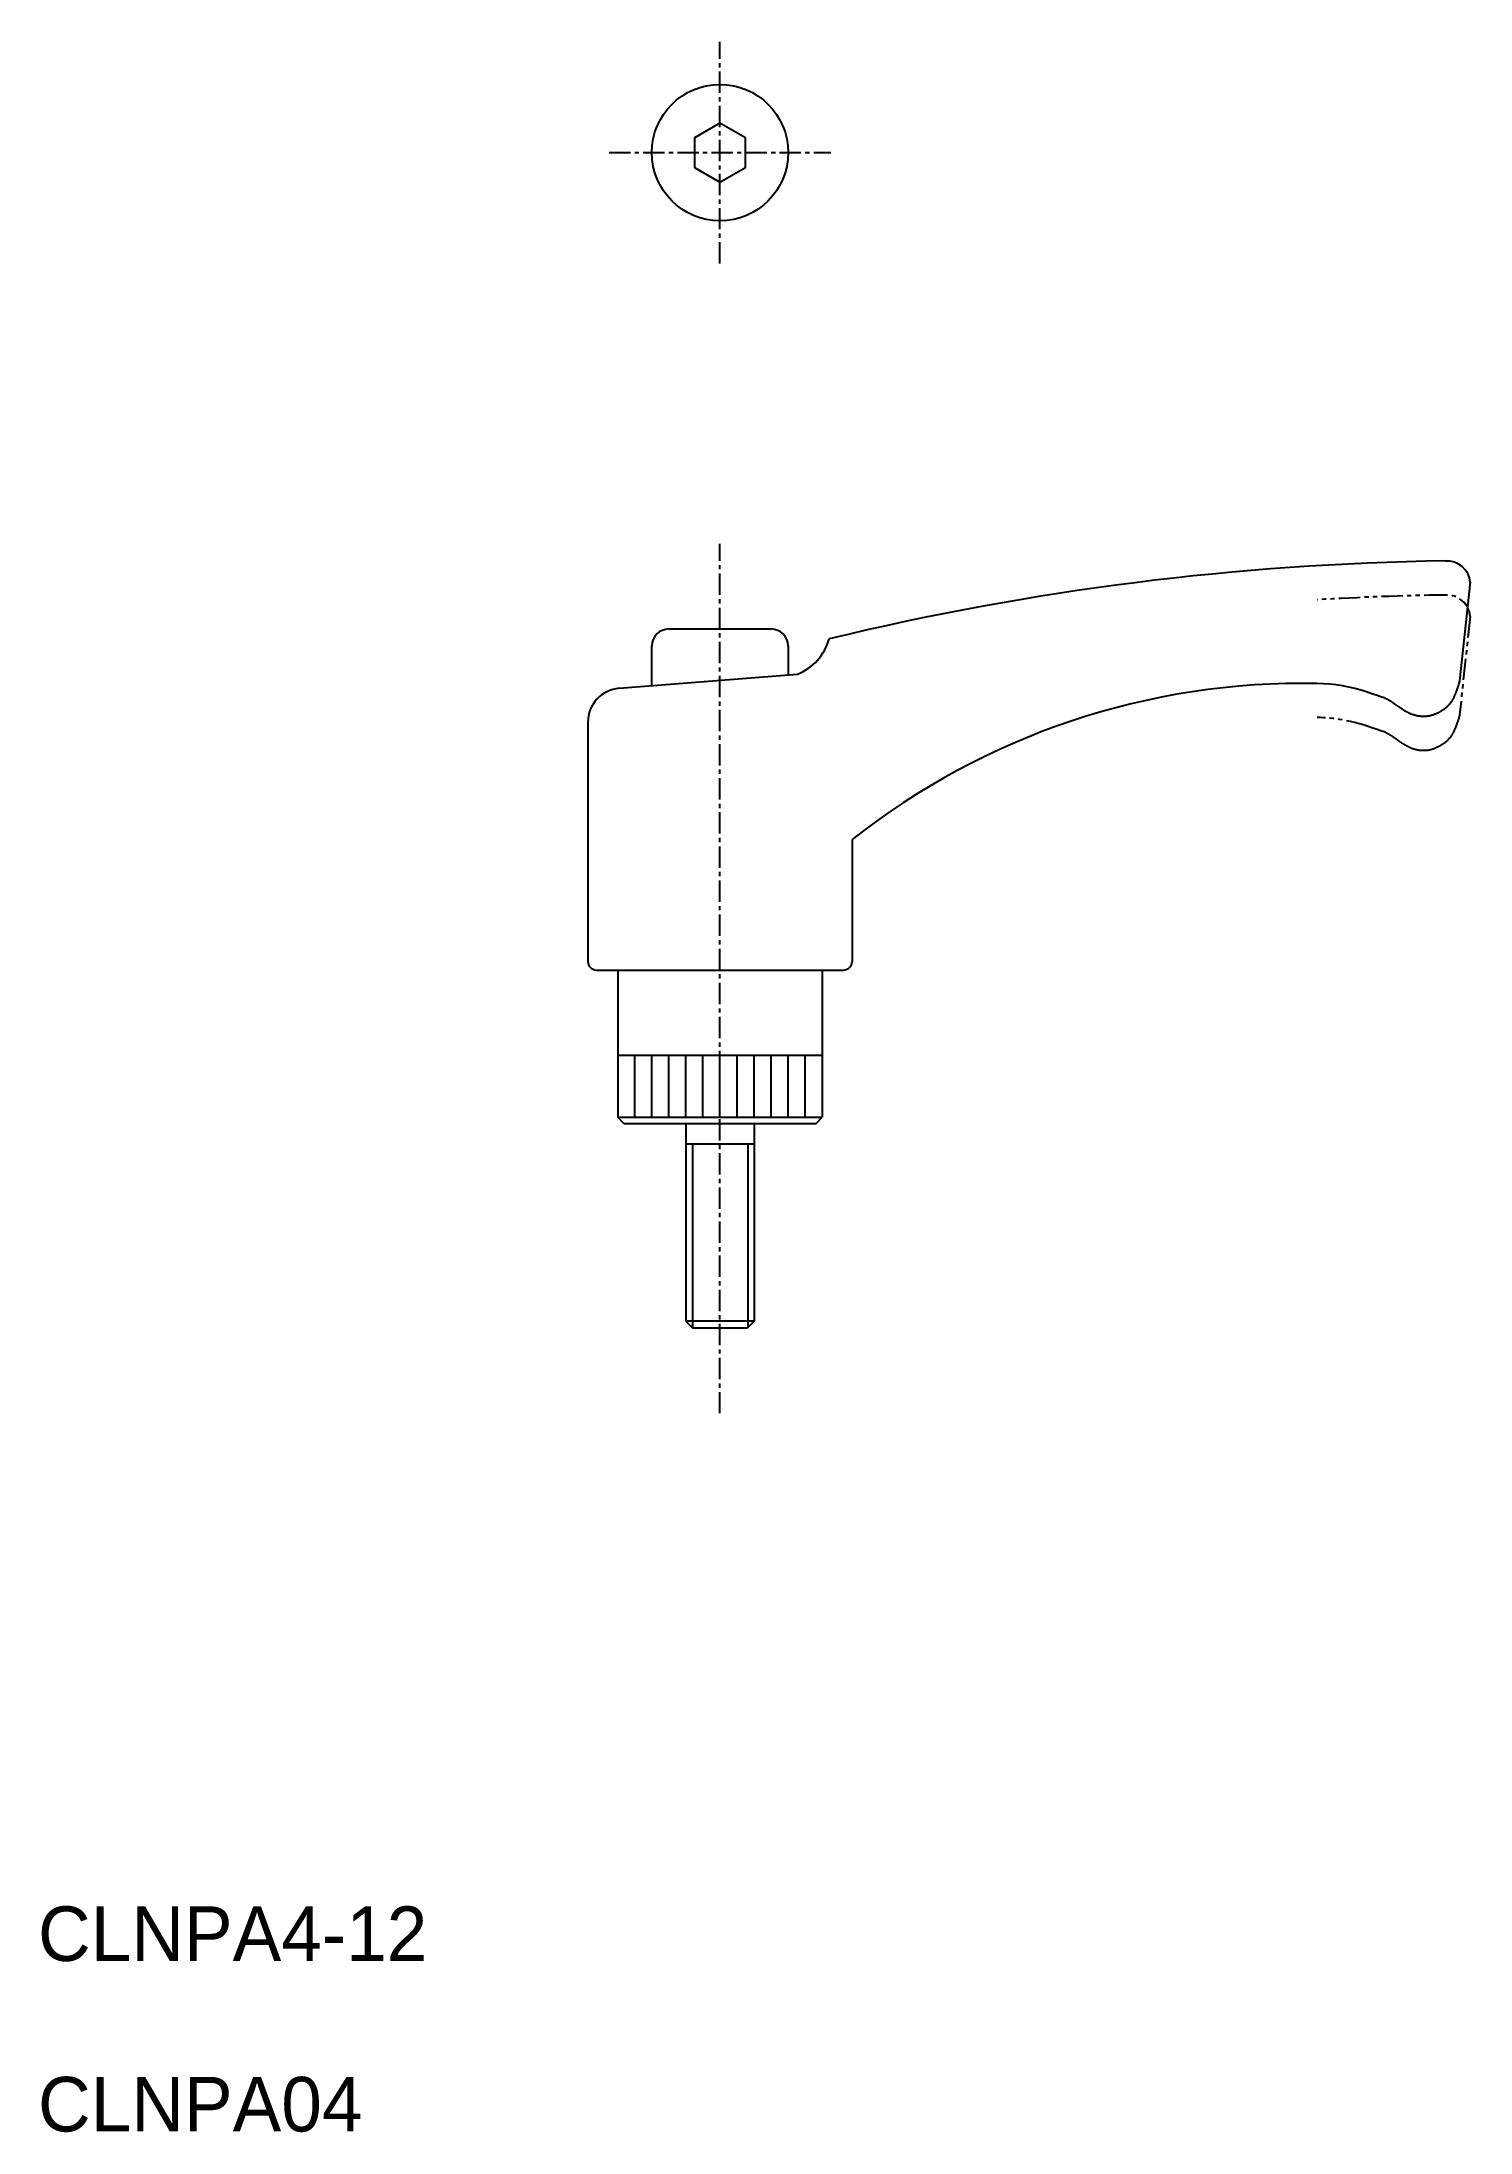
# Model space of a CAD drawing. Extents: x -4032 to -3948, y -904 to -781.
import ezdxf

# ---------------------------------------------------------------- set-up
doc = ezdxf.new("R2010")
doc.units = 0
doc.linetypes.add('CENTER', pattern=[2, 1.25, -0.25, 0.25, -0.25])
doc.linetypes.add('PHANTOM', pattern=[2.5, 1.25, -0.25, 0.25, -0.25, 0.25, -0.25])
doc.layers.get('0').update_dxf_attribs({"linetype": 'CONTINUOUS'})
doc.layers.add('CENTER', color=1, linetype='CENTER')

msp = doc.modelspace()

# ---------------------------------------------------------------- linework, layer by layer
at = {"color": 7, "linetype": 'CONTINUOUS'}
for p, q in [((-3948.14, -812.62), (-3948.76, -818.4)), ((-3996.14, -818.68), (-3996.14, -816.36)), ((-3995.14, -815.36), (-3989.14, -815.36)), ((-3988.14, -816.36), (-3988.14, -818.04)), ((-3998.05, -818.84), (-3987.59, -818)), ((-3999.89, -820.83), (-3999.89, -834.86)), ((-3984.39, -827.71), (-3984.39, -834.86)), ((-3999.39, -835.36), (-3984.89, -835.36)), ((-3998.14, -835.36), (-3998.14, -844)), ((-3986.14, -835.36), (-3986.14, -844)), ((-3998.14, -840.36), (-3986.14, -840.36)), ((-3997.77, -844.36), (-3998.14, -844)), ((-3998.14, -844), (-3986.14, -844)), ((-3997.77, -844.36), (-3986.5, -844.36)), ((-3994.14, -844.36), (-3994.14, -855.96)), ((-3990.14, -844.36), (-3990.14, -855.96)), ((-3986.5, -844.36), (-3986.14, -844)), ((-3994.14, -845.56), (-3990.14, -845.56)), ((-3994.14, -855.96), (-3993.74, -856.36)), ((-3990.14, -855.96), (-3994.14, -855.96)), ((-3990.54, -856.36), (-3993.74, -856.36)), ((-3990.14, -855.96), (-3990.54, -856.36))]:
    msp.add_line(p, q, dxfattribs=at)
at = {"color": 3, "linetype": 'PHANTOM'}
msp.add_line((-3948.14, -814.62), (-3948.76, -820.4), dxfattribs=at)
at = {"color": 3, "linetype": 'CONTINUOUS'}
for p, q in [((-3997.14, -844), (-3997.14, -840.36)), ((-3996.14, -844), (-3996.14, -840.36)), ((-3995.14, -844), (-3995.14, -840.36)), ((-3994.14, -844), (-3994.14, -840.36)), ((-3993.14, -844), (-3993.14, -840.36)), ((-3992.14, -844), (-3992.14, -840.36)), ((-3991.14, -844), (-3991.14, -840.36)), ((-3990.14, -844), (-3990.14, -840.36)), ((-3989.14, -844), (-3989.14, -840.36)), ((-3988.14, -844), (-3988.14, -840.36)), ((-3987.14, -844), (-3987.14, -840.36)), ((-3993.76, -845.56), (-3993.76, -856.34)), ((-3990.51, -845.56), (-3990.51, -856.34))]:
    msp.add_line(p, q, dxfattribs=at)
at = {"color": 7, "linetype": 'CONTINUOUS'}
msp.add_lwpolyline([(-3990.64, -786.56), (-3992.14, -785.69), (-3993.64, -786.56), (-3993.64, -788.29), (-3992.14, -789.15), (-3990.64, -788.29)], close=True, dxfattribs=at)
at = {"color": 7}
msp.add_polyline3d([(-3948.76, -818.4, 0), (-3948.76, -818.4, 0), (-3948.76, -818.41, 0), (-3948.76, -818.41, 0), (-3948.76, -818.42, 0), (-3948.76, -818.42, 0), (-3948.77, -818.43, 0), (-3948.77, -818.44, 0), (-3948.77, -818.45, 0), (-3948.78, -818.46, 0), (-3948.78, -818.48, 0), (-3948.78, -818.49, 0), (-3948.79, -818.5, 0), (-3948.79, -818.52, 0), (-3948.8, -818.54, 0), (-3948.8, -818.55, 0), (-3948.81, -818.57, 0), (-3948.81, -818.59, 0), (-3948.82, -818.61, 0), (-3948.83, -818.64, 0), (-3948.83, -818.66, 0), (-3948.84, -818.68, 0), (-3948.85, -818.7, 0), (-3948.86, -818.73, 0), (-3948.86, -818.75, 0), (-3948.87, -818.78, 0), (-3948.88, -818.8, 0), (-3948.89, -818.83, 0), (-3948.9, -818.85, 0), (-3948.91, -818.88, 0), (-3948.92, -818.91, 0), (-3948.92, -818.93, 0), (-3948.93, -818.96, 0), (-3948.94, -818.99, 0), (-3948.95, -819.01, 0), (-3948.96, -819.04, 0), (-3948.97, -819.07, 0), (-3948.98, -819.09, 0), (-3948.99, -819.12, 0), (-3949, -819.14, 0), (-3949.01, -819.17, 0), (-3949.02, -819.2, 0), (-3949.03, -819.22, 0), (-3949.05, -819.25, 0), (-3949.06, -819.27, 0), (-3949.07, -819.3, 0), (-3949.08, -819.32, 0), (-3949.09, -819.34, 0), (-3949.1, -819.37, 0), (-3949.11, -819.39, 0), (-3949.12, -819.41, 0), (-3949.13, -819.43, 0), (-3949.14, -819.45, 0), (-3949.15, -819.47, 0), (-3949.17, -819.5, 0), (-3949.18, -819.51, 0), (-3949.19, -819.53, 0), (-3949.2, -819.55, 0), (-3949.21, -819.57, 0), (-3949.22, -819.59, 0), (-3949.23, -819.61, 0), (-3949.25, -819.63, 0), (-3949.26, -819.65, 0), (-3949.27, -819.66, 0), (-3949.28, -819.68, 0), (-3949.29, -819.7, 0), (-3949.31, -819.71, 0), (-3949.32, -819.73, 0), (-3949.33, -819.75, 0), (-3949.34, -819.76, 0), (-3949.36, -819.78, 0), (-3949.37, -819.79, 0), (-3949.38, -819.81, 0), (-3949.4, -819.82, 0), (-3949.41, -819.84, 0), (-3949.42, -819.85, 0), (-3949.44, -819.87, 0), (-3949.45, -819.88, 0), (-3949.46, -819.89, 0), (-3949.48, -819.91, 0), (-3949.49, -819.92, 0), (-3949.5, -819.93, 0), (-3949.52, -819.95, 0), (-3949.53, -819.96, 0), (-3949.55, -819.97, 0), (-3949.56, -819.98, 0), (-3949.58, -819.99, 0), (-3949.59, -820.01, 0), (-3949.61, -820.02, 0), (-3949.62, -820.03, 0), (-3949.64, -820.04, 0), (-3949.65, -820.05, 0), (-3949.67, -820.07, 0), (-3949.68, -820.08, 0), (-3949.7, -820.09, 0), (-3949.72, -820.1, 0), (-3949.73, -820.11, 0), (-3949.75, -820.12, 0), (-3949.77, -820.13, 0), (-3949.78, -820.14, 0), (-3949.8, -820.15, 0), (-3949.82, -820.16, 0), (-3949.83, -820.18, 0), (-3949.85, -820.19, 0), (-3949.87, -820.2, 0), (-3949.89, -820.21, 0), (-3949.9, -820.22, 0), (-3949.92, -820.23, 0), (-3949.94, -820.24, 0), (-3949.96, -820.25, 0), (-3949.98, -820.26, 0), (-3950, -820.27, 0), (-3950.01, -820.28, 0), (-3950.03, -820.29, 0), (-3950.05, -820.29, 0), (-3950.07, -820.3, 0), (-3950.09, -820.31, 0), (-3950.11, -820.32, 0), (-3950.13, -820.33, 0), (-3950.15, -820.34, 0), (-3950.17, -820.35, 0), (-3950.19, -820.35, 0), (-3950.21, -820.36, 0), (-3950.23, -820.37, 0), (-3950.25, -820.38, 0), (-3950.27, -820.39, 0), (-3950.29, -820.39, 0), (-3950.31, -820.4, 0), (-3950.33, -820.41, 0), (-3950.35, -820.41, 0), (-3950.37, -820.42, 0), (-3950.39, -820.42, 0), (-3950.41, -820.43, 0), (-3950.43, -820.44, 0), (-3950.45, -820.44, 0), (-3950.47, -820.45, 0), (-3950.49, -820.45, 0), (-3950.51, -820.46, 0), (-3950.53, -820.46, 0), (-3950.55, -820.47, 0), (-3950.57, -820.47, 0), (-3950.59, -820.47, 0), (-3950.61, -820.48, 0), (-3950.63, -820.48, 0), (-3950.66, -820.48, 0), (-3950.68, -820.48, 0), (-3950.7, -820.49, 0), (-3950.72, -820.49, 0), (-3950.74, -820.49, 0), (-3950.76, -820.49, 0), (-3950.78, -820.49, 0), (-3950.8, -820.49, 0), (-3950.82, -820.5, 0), (-3950.85, -820.5, 0), (-3950.87, -820.5, 0), (-3950.89, -820.5, 0), (-3950.91, -820.5, 0), (-3950.93, -820.49, 0), (-3950.95, -820.49, 0), (-3950.97, -820.49, 0), (-3950.99, -820.49, 0), (-3951.01, -820.49, 0), (-3951.03, -820.49, 0), (-3951.06, -820.49, 0), (-3951.08, -820.48, 0), (-3951.1, -820.48, 0), (-3951.12, -820.48, 0), (-3951.14, -820.48, 0), (-3951.16, -820.47, 0), (-3951.18, -820.47, 0), (-3951.2, -820.47, 0), (-3951.22, -820.46, 0), (-3951.24, -820.46, 0), (-3951.26, -820.45, 0), (-3951.28, -820.45, 0), (-3951.3, -820.44, 0), (-3951.33, -820.44, 0), (-3951.35, -820.43, 0), (-3951.37, -820.43, 0), (-3951.39, -820.42, 0), (-3951.41, -820.42, 0), (-3951.43, -820.41, 0), (-3951.45, -820.4, 0), (-3951.47, -820.4, 0), (-3951.49, -820.39, 0), (-3951.51, -820.39, 0), (-3951.53, -820.38, 0), (-3951.55, -820.37, 0), (-3951.57, -820.36, 0), (-3951.59, -820.36, 0), (-3951.61, -820.35, 0), (-3951.62, -820.34, 0), (-3951.64, -820.33, 0), (-3951.66, -820.33, 0), (-3951.68, -820.32, 0), (-3951.7, -820.31, 0), (-3951.72, -820.3, 0), (-3951.74, -820.29, 0), (-3951.76, -820.28, 0), (-3951.78, -820.27, 0), (-3951.8, -820.26, 0), (-3951.81, -820.25, 0), (-3951.83, -820.24, 0), (-3951.85, -820.23, 0), (-3951.87, -820.22, 0), (-3951.89, -820.21, 0), (-3951.91, -820.2, 0), (-3951.92, -820.19, 0), (-3951.94, -820.18, 0), (-3951.96, -820.17, 0), (-3951.98, -820.16, 0), (-3952, -820.15, 0), (-3952.01, -820.14, 0), (-3952.03, -820.13, 0), (-3952.05, -820.12, 0), (-3952.07, -820.1, 0), (-3952.08, -820.09, 0), (-3952.1, -820.08, 0), (-3952.12, -820.07, 0), (-3952.14, -820.06, 0), (-3952.16, -820.05, 0), (-3952.17, -820.03, 0), (-3952.19, -820.02, 0), (-3952.21, -820.01, 0), (-3952.22, -820, 0), (-3952.24, -819.99, 0), (-3952.26, -819.97, 0), (-3952.28, -819.96, 0), (-3952.29, -819.95, 0), (-3952.31, -819.94, 0), (-3952.33, -819.93, 0), (-3952.35, -819.91, 0), (-3952.36, -819.9, 0), (-3952.38, -819.89, 0), (-3952.4, -819.88, 0), (-3952.41, -819.87, 0), (-3952.43, -819.85, 0), (-3952.45, -819.84, 0), (-3952.47, -819.83, 0), (-3952.48, -819.82, 0), (-3952.5, -819.8, 0), (-3952.52, -819.79, 0), (-3952.53, -819.78, 0), (-3952.55, -819.77, 0), (-3952.57, -819.76, 0), (-3952.59, -819.74, 0), (-3952.6, -819.73, 0), (-3952.62, -819.72, 0), (-3952.64, -819.71, 0), (-3952.65, -819.7, 0), (-3952.67, -819.69, 0), (-3952.69, -819.67, 0), (-3952.71, -819.66, 0), (-3952.72, -819.65, 0), (-3952.74, -819.64, 0), (-3952.76, -819.63, 0), (-3952.78, -819.62, 0), (-3952.79, -819.61, 0), (-3952.81, -819.59, 0), (-3952.83, -819.59, 0), (-3952.85, -819.57, 0), (-3952.86, -819.56, 0), (-3952.88, -819.55, 0), (-3952.9, -819.54, 0), (-3952.92, -819.53, 0), (-3952.93, -819.52, 0), (-3952.95, -819.51, 0), (-3952.97, -819.5, 0), (-3952.99, -819.49, 0), (-3953.01, -819.48, 0), (-3953.02, -819.47, 0), (-3953.04, -819.47, 0), (-3953.06, -819.46, 0), (-3953.08, -819.45, 0), (-3953.1, -819.44, 0), (-3953.12, -819.43, 0), (-3953.13, -819.42, 0), (-3953.15, -819.41, 0), (-3953.17, -819.4, 0), (-3953.19, -819.4, 0), (-3953.21, -819.39, 0), (-3953.23, -819.38, 0), (-3953.26, -819.37, 0), (-3953.33, -819.35, 0), (-3953.43, -819.31, 0), (-3953.6, -819.26, 0), (-3953.84, -819.18, 0), (-3954.18, -819.06, 0)], dxfattribs=at)
at = {"color": 3, "linetype": 'PHANTOM'}
msp.add_polyline3d([(-3948.76, -820.4, 0), (-3948.76, -820.4, 0), (-3948.76, -820.41, 0), (-3948.76, -820.41, 0), (-3948.76, -820.42, 0), (-3948.76, -820.42, 0), (-3948.77, -820.43, 0), (-3948.77, -820.44, 0), (-3948.77, -820.45, 0), (-3948.78, -820.46, 0), (-3948.78, -820.48, 0), (-3948.78, -820.49, 0), (-3948.79, -820.5, 0), (-3948.79, -820.52, 0), (-3948.8, -820.54, 0), (-3948.8, -820.55, 0), (-3948.81, -820.57, 0), (-3948.81, -820.59, 0), (-3948.82, -820.62, 0), (-3948.83, -820.64, 0), (-3948.83, -820.66, 0), (-3948.84, -820.68, 0), (-3948.85, -820.7, 0), (-3948.86, -820.73, 0), (-3948.86, -820.75, 0), (-3948.87, -820.78, 0), (-3948.88, -820.8, 0), (-3948.89, -820.83, 0), (-3948.9, -820.85, 0), (-3948.91, -820.88, 0), (-3948.92, -820.91, 0), (-3948.92, -820.93, 0), (-3948.93, -820.96, 0), (-3948.94, -820.99, 0), (-3948.95, -821.01, 0), (-3948.96, -821.04, 0), (-3948.97, -821.07, 0), (-3948.98, -821.09, 0), (-3948.99, -821.12, 0), (-3949, -821.14, 0), (-3949.01, -821.17, 0), (-3949.02, -821.2, 0), (-3949.03, -821.22, 0), (-3949.05, -821.25, 0), (-3949.06, -821.27, 0), (-3949.07, -821.3, 0), (-3949.08, -821.32, 0), (-3949.09, -821.34, 0), (-3949.1, -821.37, 0), (-3949.11, -821.39, 0), (-3949.12, -821.41, 0), (-3949.13, -821.43, 0), (-3949.14, -821.45, 0), (-3949.15, -821.47, 0), (-3949.17, -821.49, 0), (-3949.18, -821.51, 0), (-3949.19, -821.53, 0), (-3949.2, -821.55, 0), (-3949.21, -821.57, 0), (-3949.22, -821.59, 0), (-3949.23, -821.61, 0), (-3949.25, -821.63, 0), (-3949.26, -821.65, 0), (-3949.27, -821.66, 0), (-3949.28, -821.68, 0), (-3949.29, -821.7, 0), (-3949.31, -821.71, 0), (-3949.32, -821.73, 0), (-3949.33, -821.75, 0), (-3949.34, -821.76, 0), (-3949.36, -821.78, 0), (-3949.37, -821.79, 0), (-3949.38, -821.81, 0), (-3949.4, -821.82, 0), (-3949.41, -821.84, 0), (-3949.42, -821.85, 0), (-3949.44, -821.87, 0), (-3949.45, -821.88, 0), (-3949.46, -821.89, 0), (-3949.48, -821.91, 0), (-3949.49, -821.92, 0), (-3949.5, -821.93, 0), (-3949.52, -821.95, 0), (-3949.53, -821.96, 0), (-3949.55, -821.97, 0), (-3949.56, -821.98, 0), (-3949.58, -822, 0), (-3949.59, -822.01, 0), (-3949.61, -822.02, 0), (-3949.62, -822.03, 0), (-3949.64, -822.04, 0), (-3949.65, -822.05, 0), (-3949.67, -822.07, 0), (-3949.68, -822.08, 0), (-3949.7, -822.09, 0), (-3949.72, -822.1, 0), (-3949.73, -822.11, 0), (-3949.75, -822.12, 0), (-3949.77, -822.13, 0), (-3949.78, -822.14, 0), (-3949.8, -822.15, 0), (-3949.82, -822.16, 0), (-3949.83, -822.18, 0), (-3949.85, -822.19, 0), (-3949.87, -822.2, 0), (-3949.89, -822.21, 0), (-3949.9, -822.22, 0), (-3949.92, -822.23, 0), (-3949.94, -822.24, 0), (-3949.96, -822.25, 0), (-3949.98, -822.26, 0), (-3950, -822.27, 0), (-3950.01, -822.28, 0), (-3950.03, -822.29, 0), (-3950.05, -822.29, 0), (-3950.07, -822.3, 0), (-3950.09, -822.31, 0), (-3950.11, -822.32, 0), (-3950.13, -822.33, 0), (-3950.15, -822.34, 0), (-3950.17, -822.35, 0), (-3950.19, -822.35, 0), (-3950.21, -822.36, 0), (-3950.23, -822.37, 0), (-3950.25, -822.38, 0), (-3950.27, -822.39, 0), (-3950.29, -822.39, 0), (-3950.31, -822.4, 0), (-3950.33, -822.41, 0), (-3950.35, -822.41, 0), (-3950.37, -822.42, 0), (-3950.39, -822.42, 0), (-3950.41, -822.43, 0), (-3950.43, -822.44, 0), (-3950.45, -822.44, 0), (-3950.47, -822.45, 0), (-3950.49, -822.45, 0), (-3950.51, -822.46, 0), (-3950.53, -822.46, 0), (-3950.55, -822.47, 0), (-3950.57, -822.47, 0), (-3950.59, -822.47, 0), (-3950.61, -822.48, 0), (-3950.63, -822.48, 0), (-3950.66, -822.48, 0), (-3950.68, -822.48, 0), (-3950.7, -822.49, 0), (-3950.72, -822.49, 0), (-3950.74, -822.49, 0), (-3950.76, -822.49, 0), (-3950.78, -822.49, 0), (-3950.8, -822.49, 0), (-3950.82, -822.49, 0), (-3950.85, -822.49, 0), (-3950.87, -822.49, 0), (-3950.89, -822.49, 0), (-3950.91, -822.49, 0), (-3950.93, -822.49, 0), (-3950.95, -822.49, 0), (-3950.97, -822.49, 0), (-3950.99, -822.49, 0), (-3951.01, -822.49, 0), (-3951.03, -822.49, 0), (-3951.06, -822.49, 0), (-3951.08, -822.48, 0), (-3951.1, -822.48, 0), (-3951.12, -822.48, 0), (-3951.14, -822.48, 0), (-3951.16, -822.47, 0), (-3951.18, -822.47, 0), (-3951.2, -822.47, 0), (-3951.22, -822.46, 0), (-3951.24, -822.46, 0), (-3951.26, -822.45, 0), (-3951.28, -822.45, 0), (-3951.3, -822.44, 0), (-3951.33, -822.44, 0), (-3951.35, -822.43, 0), (-3951.37, -822.43, 0), (-3951.39, -822.42, 0), (-3951.41, -822.42, 0), (-3951.43, -822.41, 0), (-3951.45, -822.4, 0), (-3951.47, -822.4, 0), (-3951.49, -822.39, 0), (-3951.51, -822.39, 0), (-3951.53, -822.38, 0), (-3951.55, -822.37, 0), (-3951.57, -822.36, 0), (-3951.59, -822.36, 0), (-3951.61, -822.35, 0), (-3951.62, -822.34, 0), (-3951.64, -822.33, 0), (-3951.66, -822.33, 0), (-3951.68, -822.32, 0), (-3951.7, -822.31, 0), (-3951.72, -822.3, 0), (-3951.74, -822.29, 0), (-3951.76, -822.28, 0), (-3951.78, -822.27, 0), (-3951.8, -822.26, 0), (-3951.81, -822.25, 0), (-3951.83, -822.24, 0), (-3951.85, -822.23, 0), (-3951.87, -822.22, 0), (-3951.89, -822.21, 0), (-3951.91, -822.2, 0), (-3951.92, -822.19, 0), (-3951.94, -822.18, 0), (-3951.96, -822.17, 0), (-3951.98, -822.16, 0), (-3952, -822.15, 0), (-3952.01, -822.14, 0), (-3952.03, -822.13, 0), (-3952.05, -822.11, 0), (-3952.07, -822.1, 0), (-3952.08, -822.09, 0), (-3952.1, -822.08, 0), (-3952.12, -822.07, 0), (-3952.14, -822.06, 0), (-3952.16, -822.05, 0), (-3952.17, -822.03, 0), (-3952.19, -822.02, 0), (-3952.21, -822.01, 0), (-3952.22, -822, 0), (-3952.24, -821.99, 0), (-3952.26, -821.97, 0), (-3952.28, -821.96, 0), (-3952.29, -821.95, 0), (-3952.31, -821.94, 0), (-3952.33, -821.93, 0), (-3952.35, -821.91, 0), (-3952.36, -821.9, 0), (-3952.38, -821.89, 0), (-3952.4, -821.88, 0), (-3952.41, -821.87, 0), (-3952.43, -821.85, 0), (-3952.45, -821.84, 0), (-3952.47, -821.83, 0), (-3952.48, -821.82, 0), (-3952.5, -821.8, 0), (-3952.52, -821.79, 0), (-3952.53, -821.78, 0), (-3952.55, -821.77, 0), (-3952.57, -821.76, 0), (-3952.59, -821.74, 0), (-3952.6, -821.73, 0), (-3952.62, -821.72, 0), (-3952.64, -821.71, 0), (-3952.65, -821.7, 0), (-3952.67, -821.69, 0), (-3952.69, -821.67, 0), (-3952.71, -821.66, 0), (-3952.72, -821.65, 0), (-3952.74, -821.64, 0), (-3952.76, -821.63, 0), (-3952.78, -821.62, 0), (-3952.79, -821.61, 0), (-3952.81, -821.6, 0), (-3952.83, -821.58, 0), (-3952.85, -821.57, 0), (-3952.86, -821.56, 0), (-3952.88, -821.55, 0), (-3952.9, -821.54, 0), (-3952.92, -821.53, 0), (-3952.93, -821.52, 0), (-3952.95, -821.51, 0), (-3952.97, -821.5, 0), (-3952.99, -821.49, 0), (-3953.01, -821.48, 0), (-3953.02, -821.47, 0), (-3953.04, -821.47, 0), (-3953.06, -821.46, 0), (-3953.08, -821.45, 0), (-3953.1, -821.44, 0), (-3953.12, -821.43, 0), (-3953.13, -821.42, 0), (-3953.15, -821.41, 0), (-3953.17, -821.4, 0), (-3953.19, -821.4, 0), (-3953.21, -821.39, 0), (-3953.23, -821.38, 0), (-3953.26, -821.37, 0), (-3953.33, -821.35, 0), (-3953.43, -821.31, 0), (-3953.6, -821.26, 0), (-3953.84, -821.18, 0), (-3954.18, -821.06, 0)], dxfattribs=at)
at = {"color": 7, "linetype": 'CONTINUOUS'}
msp.add_circle((-3992.14, -787.42), 4, dxfattribs=at)
for centre, radius, start, end in [((-3947.24, -975.09), 163.74, 90.8234, 103.598), ((-3949.5, -812.74), 1.37, 4.7437, 93.7297), ((-3995.14, -816.36), 1, 90, 180), ((-3989.14, -816.36), 1, 0, 90), ((-3988.73, -815.11), 3.11, 291.467, 344.4521), ((-3997.89, -820.83), 2, 94.5943, 180), ((-3999.39, -834.86), 0.5, 180, 270), ((-3984.89, -834.86), 0.5, 270, 0)]:
    msp.add_arc(centre, radius, start, end, dxfattribs=at)
at = {"color": 3, "linetype": 'PHANTOM'}
for centre, radius, start, end in [((-3947.24, -977.09), 163.74, 90.8234, 93.4545), ((-3949.5, -814.74), 1.37, 4.7437, 93.7297), ((-3957.34, -830.55), 10, 71.5976, 88.6872)]:
    msp.add_arc(centre, radius, start, end, dxfattribs=at)
at = {"linetype": 'CONTINUOUS'}
for centre, radius, start, end in [((-3957.98, -861.18), 42.63, 88.8208, 128.2638), ((-3957.34, -828.55), 10, 71.5976, 88.6872)]:
    msp.add_arc(centre, radius, start, end, dxfattribs=at)
at = {"layer": 'CENTER', "color": 1, "linetype": 'CENTER'}
for p, q in [((-3992.14, -793.92), (-3992.14, -780.92)), ((-3998.64, -787.42), (-3985.64, -787.42)), ((-3992.14, -861.36), (-3992.14, -810.36))]:
    msp.add_line(p, q, dxfattribs=at)

# ---------------------------------------------------------------- texts
at = {"color": 7, "linetype": 'CONTINUOUS'}
for s, p in [('CLNPA4-12', (-4032.14, -893.48)), ('CLNPA04', (-4032.14, -903.48))]:
    msp.add_text(s, height=3.2, dxfattribs=at).set_placement(p)

doc.saveas('drawing.dxf')
